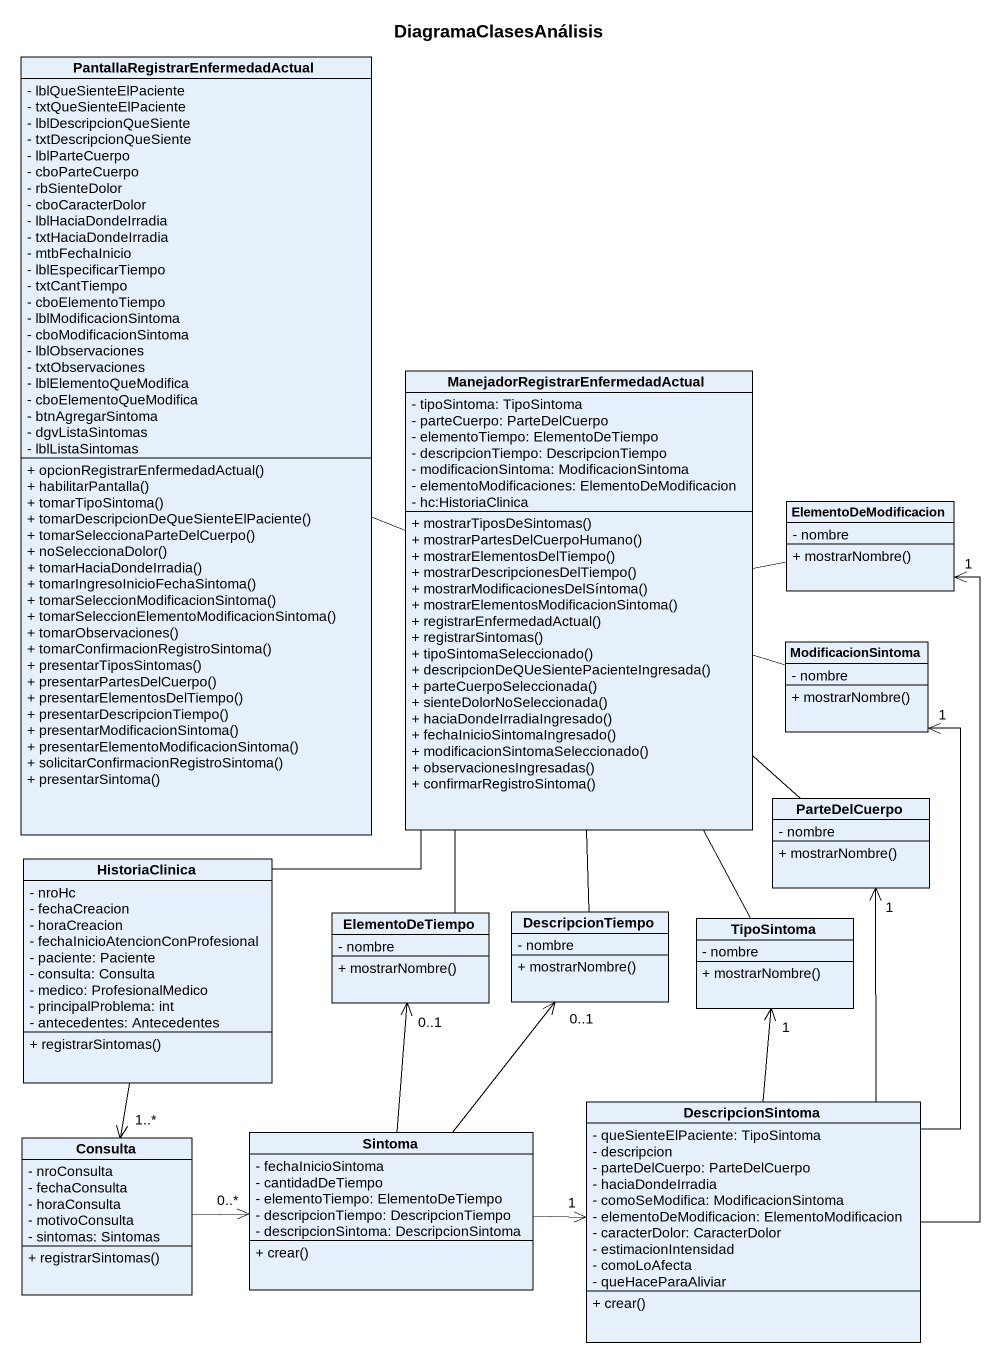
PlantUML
@startuml
title DiagramaClasesAnálisis
hide circle
hide empty members
skinparam classAttributeIconSize 0
class "PantallaRegistrarEnfermedadActual" as PantallaRegistrarEnfermedadA {
  - lblQueSienteElPaciente
  - txtQueSienteElPaciente
  - lblDescripcionQueSiente
  - txtDescripcionQueSiente
  - lblParteCuerpo
  - cboParteCuerpo
  - rbSienteDolor
  - cboCaracterDolor
  - lblHaciaDondeIrradia
  - txtHaciaDondeIrradia
  - mtbFechaInicio
  - lblEspecificarTiempo
  - txtCantTiempo
  - cboElementoTiempo
  - lblModificacionSintoma
  - cboModificacionSintoma
  - lblObservaciones
  - txtObservaciones
  - lblElementoQueModifica
  - cboElementoQueModifica
  - btnAgregarSintoma
  - dgvListaSintomas
  - lblListaSintomas
  + opcionRegistrarEnfermedadActual()
  + habilitarPantalla()
  + tomarTipoSintoma()
  + tomarDescripcionDeQueSienteElPaciente()
  + tomarSeleccionaParteDelCuerpo()
  + noSeleccionaDolor()
  + tomarHaciaDondeIrradia()
  + tomarIngresoInicioFechaSintoma()
  + tomarSeleccionModificacionSintoma()
  + tomarSeleccionElementoModificacionSintoma()
  + tomarObservaciones()
  + tomarConfirmacionRegistroSintoma()
  + presentarTiposSintomas()
  + presentarPartesDelCuerpo()
  + presentarElementosDelTiempo()
  + presentarDescripcionTiempo()
  + presentarModificacionSintoma()
  + presentarElementoModificacionSintoma()
  + solicitarConfirmacionRegistroSintoma()
  + presentarSintoma()
}
class "ManejadorRegistrarEnfermedadActual" as ManejadorRegistrarEnfermedad {
  - tipoSintoma: TipoSintoma
  - parteCuerpo: ParteDelCuerpo
  - elementoTiempo: ElementoDeTiempo
  - descripcionTiempo: DescripcionTiempo
  - modificacionSintoma: ModificacionSintoma
  - elementoModificaciones: ElementoDeModificacion
  - hc:HistoriaClinica
  + mostrarTiposDeSintomas()
  + mostrarPartesDelCuerpoHumano()
  + mostrarElementosDelTiempo()
  + mostrarDescripcionesDelTiempo()
  + mostrarModificacionesDelSíntoma()
  + mostrarElementosModificacionSintoma()
  + registrarEnfermedadActual()
  + registrarSintomas()
  + tipoSintomaSeleccionado()
  + descripcionDeQUeSientePacienteIngresada()
  + parteCuerpoSeleccionada()
  + sienteDolorNoSeleccionada()
  + haciaDondeIrradiaIngresado()
  + fechaInicioSintomaIngresado()
  + modificacionSintomaSeleccionado()
  + observacionesIngresadas()
  + confirmarRegistroSintoma()
}
class ElementoDeModificacion {
  - nombre
  + mostrarNombre()
}
class ModificacionSintoma {
  - nombre
  + mostrarNombre()
}
class ParteDelCuerpo {
  - nombre
  + mostrarNombre()
}
class HistoriaClinica {
  - nroHc
  - fechaCreacion
  - horaCreacion
  - fechaInicioAtencionConProfesional
  - paciente: Paciente
  - consulta: Consulta
  - medico: ProfesionalMedico
  - principalProblema: int
  - antecedentes: Antecedentes
  + registrarSintomas()
}
class ElementoDeTiempo {
  - nombre
  + mostrarNombre()
}
class DescripcionTiempo {
  - nombre
  + mostrarNombre()
}
class TipoSintoma {
  - nombre
  + mostrarNombre()
}
class DescripcionSintoma {
  - queSienteElPaciente: TipoSintoma
  - descripcion
  - parteDelCuerpo: ParteDelCuerpo
  - haciaDondeIrradia
  - comoSeModifica: ModificacionSintoma
  - elementoDeModificacion: ElementoModificacion
  - caracterDolor: CaracterDolor
  - estimacionIntensidad
  - comoLoAfecta
  - queHaceParaAliviar
  + crear()
}
class Consulta {
  - nroConsulta
  - fechaConsulta
  - horaConsulta
  - motivoConsulta
  - sintomas: Sintomas
  + registrarSintomas()
}
class Sintoma {
  - fechaInicioSintoma
  - cantidadDeTiempo
  - elementoTiempo: ElementoDeTiempo
  - descripcionTiempo: DescripcionTiempo
  - descripcionSintoma: DescripcionSintoma
  + crear()
}
PantallaRegistrarEnfermedadA -right- ManejadorRegistrarEnfermedad
ManejadorRegistrarEnfermedad -right- ElementoDeModificacion
ManejadorRegistrarEnfermedad -right- ModificacionSintoma
ManejadorRegistrarEnfermedad -- ParteDelCuerpo
ManejadorRegistrarEnfermedad -- HistoriaClinica
ManejadorRegistrarEnfermedad -- ElementoDeTiempo
ManejadorRegistrarEnfermedad -- DescripcionTiempo
ManejadorRegistrarEnfermedad -- TipoSintoma
HistoriaClinica --> "1..*" Consulta
DescripcionSintoma -up-> "1" ElementoDeModificacion
DescripcionSintoma -up-> "1" ModificacionSintoma
DescripcionSintoma -up-> "1" ParteDelCuerpo
DescripcionSintoma -up-> "1" TipoSintoma
Consulta -right-> "0..*" Sintoma
Sintoma -up-> "0..1" ElementoDeTiempo
Sintoma -up-> "0..1" DescripcionTiempo
Sintoma -right-> "1" DescripcionSintoma
@enduml
